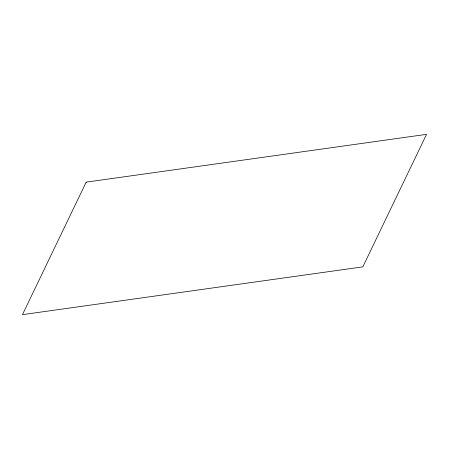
<?xml version="1.0" encoding="UTF-8"?>
<svg xmlns="http://www.w3.org/2000/svg" width="449" height="449" viewBox="0 0 449 449"><rect width="100%" height="100%" fill="white"/><g stroke="black" fill="none" stroke-linecap="round" stroke-linejoin="round"><path stroke-width="0.67" d="M86.174 182.142L22.45 314.654L362.826 266.858L426.55 134.346L86.174 182.142"/></g></svg>
